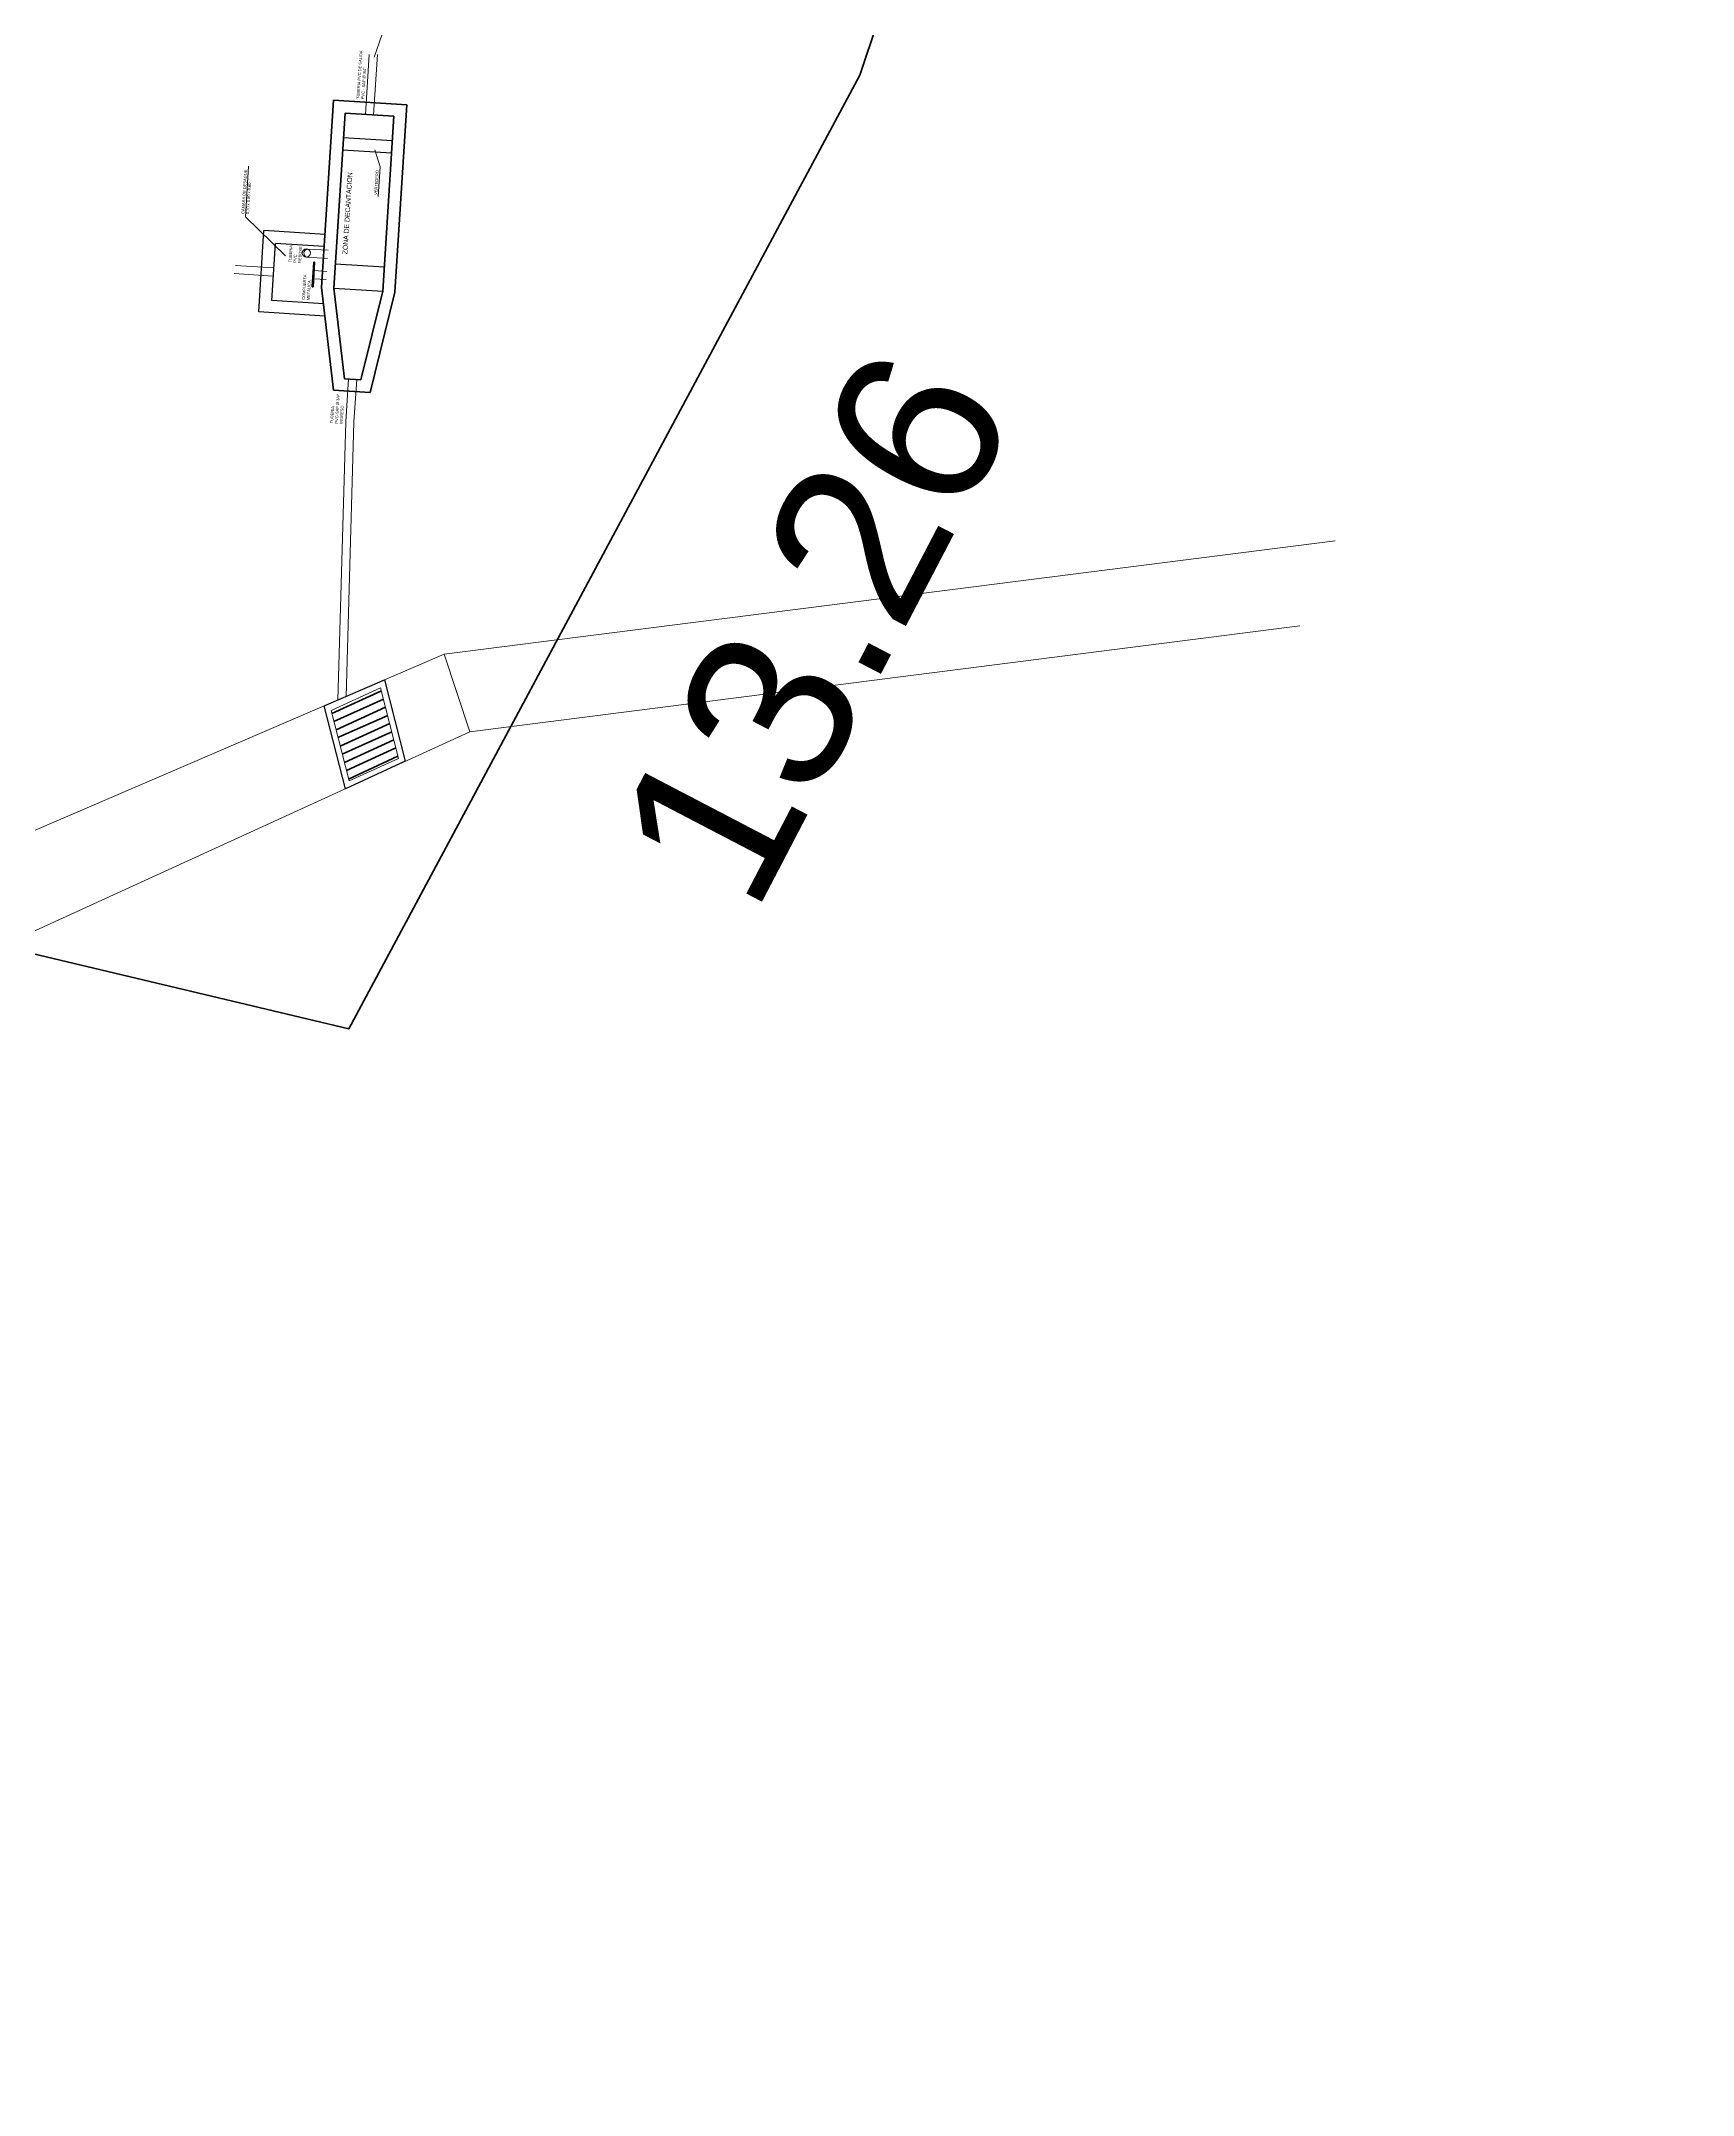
# Model space of a CAD drawing. Header units: metres. Extents: x 2572 to 5235, y 1556 to 2684.
# Drawn here: x 3439.92 to 3460.17, y 2254.44 to 2279.61 of the extents above; entities that cross this region are included whole.
import ezdxf

# ---------------------------------------------------------------- set-up
doc = ezdxf.new("R2010")
doc.units = ezdxf.units.M
doc.linetypes.add('HIDDEN2', pattern=[4.7625, 3.175, -1.5875])
for name, color, linetype, lineweight in [('0-LINEA1 0.00mm', 1, 'Continuous', 0), ('0-TAPA METAL 0.15mm', 207, 'Continuous', 5), ('ACERO LONG', 211, 'Continuous', 35), ('PLUMA_0.05', 7, 'Continuous', 5), ('PLUMA_0.13', 6, 'Continuous', 35), ('PLUMA_0.15', 5, 'Continuous', 15), ('PLUMA_0.20', 3, 'Continuous', 20), ('PLUMA_0.25', 2, 'Continuous', 25), ('PLUMA_0.60', 1, 'Continuous', 60), ('Structural - Grid_Pen_No__15', 214, 'Continuous', 25), ('VIGAS DE LOSA1', 190, 'Continuous', 9)]:
    doc.layers.add(name, color=color, linetype=linetype, lineweight=lineweight)
doc.layers.add('SOMBREADO', color=7, linetype='Continuous')
doc.styles.get("Standard").update_dxf_attribs({"font": 'arial.ttf'})

msp = doc.modelspace()

# ---------------------------------------------------------------- linework, layer by layer
at = {"layer": '0-LINEA1 0.00mm'}
msp.add_lwpolyline([(3444.578, 2281.204), (3444.497, 2280.828), (3444.008, 2279.414)], dxfattribs=at)
at = {"layer": '0-TAPA METAL 0.15mm', "color": 160, "lineweight": 25}
msp.add_lwpolyline([(3443.395, 2271.461), (3444.134, 2271.779), (3444.388, 2270.782), (3443.654, 2270.446)], close=True, dxfattribs=at)
at = {"layer": '0-TAPA METAL 0.15mm', "color": 160, "lineweight": 9}
msp.add_lwpolyline([(3443.479, 2271.404), (3444.086, 2271.681), (3444.305, 2270.818), (3443.699, 2270.541)], close=True, dxfattribs=at)
at = {"layer": '0-TAPA METAL 0.15mm', "color": 160, "lineweight": 60}
for points in [[(3443.489, 2271.368), (3444.095, 2271.645)], [(3443.514, 2271.268), (3444.121, 2271.543)], [(3443.539, 2271.169), (3444.146, 2271.445)], [(3443.563, 2271.074), (3444.172, 2271.343)], [(3443.59, 2270.967), (3444.197, 2271.245)], [(3443.616, 2270.868), (3444.223, 2271.142)], [(3443.641, 2270.769), (3444.248, 2271.044)], [(3443.666, 2270.671), (3444.273, 2270.945)], [(3443.693, 2270.563), (3444.298, 2270.844)]]:
    msp.add_lwpolyline(points, dxfattribs=at)
at = {"layer": 'PLUMA_0.05', "color": 7, "linetype": 'Continuous', "lineweight": 9}
for p, q in [((3444.08, 2278.067), (3444.015, 2278.278)), ((3442.429, 2277.457), (3442.468, 2278.077)), ((3444.057, 2277.706), (3444.08, 2278.067)), ((3442.429, 2277.457), (3442.92, 2276.977))]:
    msp.add_line(p, q, dxfattribs=at)
at = {"layer": 'PLUMA_0.15', "color": 5, "linetype": 'Continuous', "lineweight": 15}
for p, q in [((3443.442, 2277.045), (3443.188, 2277.061)), ((3442.776, 2276.829), (3442.305, 2276.859)), ((3443.435, 2276.945), (3443.181, 2276.961)), ((3443.425, 2276.787), (3443.275, 2276.797)), ((3442.77, 2276.729), (3442.289, 2276.759)), ((3443.419, 2276.687), (3443.269, 2276.697))]:
    msp.add_line(p, q, dxfattribs=at)
msp.add_circle((3443.176, 2277.012), 0.05, dxfattribs=at)
msp.add_arc((3443.197, 2277.01), 0.0517, 100.9281, 251.7743, dxfattribs=at)
at = {"layer": 'PLUMA_0.20', "color": 3, "linetype": 'Continuous', "lineweight": 20}
for p, q in [((3443.899, 2278.711), (3443.945, 2279.445)), ((3443.998, 2278.705), (3444.046, 2279.446)), ((3443.658, 2274.944), (3443.692, 2275.468)), ((3443.758, 2274.941), (3443.792, 2275.462))]:
    msp.add_line(p, q, dxfattribs=at)
at = {"layer": 'PLUMA_0.25', "linetype": 'Continuous', "lineweight": 25}
for p, q in [((3443.62, 2278.278), (3444.219, 2278.24)), ((3443.63, 2278.428), (3444.229, 2278.389)), ((3442.592, 2276.289), (3442.655, 2277.287)), ((3443.404, 2277.24), (3442.655, 2277.287)), ((3442.751, 2276.429), (3442.796, 2277.128)), ((3443.394, 2277.09), (3442.796, 2277.128)), ((3443.531, 2276.881), (3444.13, 2276.842)), ((3443.512, 2276.581), (3444.111, 2276.543)), ((3443.403, 2276.238), (3442.592, 2276.289)), ((3443.386, 2276.389), (3442.751, 2276.429))]:
    msp.add_line(p, q, dxfattribs=at)
at = {"layer": 'PLUMA_0.60'}
for p, q in [((3443.362, 2276.591), (3443.509, 2278.886)), ((3443.509, 2278.886), (3444.407, 2278.829)), ((3444.261, 2276.534), (3444.407, 2278.829)), ((3443.512, 2276.581), (3443.649, 2278.727)), ((3443.649, 2278.727), (3444.248, 2278.689)), ((3444.111, 2276.543), (3444.248, 2278.689)), ((3443.248, 2276.599), (3443.267, 2276.898)), ((3443.253, 2276.599), (3443.272, 2276.898)), ((3443.258, 2276.598), (3443.277, 2276.898)), ((3443.277, 2276.898), (3443.267, 2276.898)), ((3443.258, 2276.598), (3443.248, 2276.599)), ((3443.507, 2275.33), (3443.362, 2276.591)), ((3443.642, 2275.471), (3443.512, 2276.581)), ((3443.841, 2275.459), (3444.111, 2276.543)), ((3443.957, 2275.301), (3444.261, 2276.534)), ((3443.507, 2275.33), (3443.957, 2275.301)), ((3443.642, 2275.471), (3443.841, 2275.459))]:
    msp.add_line(p, q, dxfattribs=at)
at = {"layer": 'SOMBREADO', "color": 0, "linetype": 'Continuous', "lineweight": 50, "elevation": 0.963, "flags": 128}
msp.add_lwpolyline([(3341.29, 2325.998), (3327.548, 2306.394), (3319.644, 2297.019), (3319.644, 2297.019), (3443.694, 2267.502), (3443.694, 2267.502), (3443.694, 2267.502), (3449.957, 2279.19), (3456.622, 2299.064), (3456.172, 2336.622), (3460.169, 2363.009), (3460.169, 2363.009), (3460.169, 2363.009), (3369.345, 2373.843), (3368.499, 2365.529), (3355.021, 2345.666)], close=True, dxfattribs=at)
at = {"layer": 'Structural - Grid_Pen_No__15', "linetype": 'HIDDEN2', "lineweight": 9, "elevation": 0.963, "flags": 128}
msp.add_lwpolyline([(3341.29, 2325.998), (3327.548, 2306.394), (3319.644, 2297.019), (3319.644, 2297.019), (3443.694, 2267.502), (3443.694, 2267.502), (3443.694, 2267.502), (3449.957, 2279.19), (3456.622, 2299.064), (3456.172, 2336.622), (3460.169, 2363.009), (3460.169, 2363.009), (3460.169, 2363.009), (3369.345, 2373.843), (3368.499, 2365.529), (3355.021, 2345.666)], close=True, dxfattribs=at)
at = {"layer": 'VIGAS DE LOSA1', "color": 2, "linetype": 'Continuous', "lineweight": 9, "flags": 128}
for points in [[(3443.562, 2271.533), (3443.658, 2274.944)], [(3443.662, 2271.576), (3443.758, 2274.937)], [(3455.786, 2273.486), (3444.864, 2272.093), (3406.924, 2255.764)], [(3455.352, 2272.441), (3455.352, 2272.441), (3445.179, 2271.144), (3408.656, 2254.435)], [(3445.179, 2271.144), (3444.864, 2272.093)]]:
    msp.add_lwpolyline(points, dxfattribs=at)

# ---------------------------------------------------------------- texts
at = {"layer": 'ACERO LONG', "color": 0, "linetype": 'Continuous', "lineweight": 9, "insert": (3449.405, 2272.427, 0.963), "char_height": 2, "attachment_point": 5, "rotation": 62.4368}
msp.add_mtext('13.26', dxfattribs=at)
at = {"layer": 'PLUMA_0.13', "color": 6, "linetype": 'Continuous', "lineweight": 13, "attachment_point": 1, "rotation": 86.3512}
for s, insert, char_height in [('TUBERIA PVC DE SALIDA\\PPVC - SAP %%C 3/4"', (3443.79, 2278.902), 0.035), ('CAMARA DE DESAGUE \\P0.70 x 0.80 x 0.80', (3442.38, 2277.492), 0.035), ('VERTEDERO', (3444.008, 2277.726), 0.035), ('ZONA DE DECANTACION', (3443.617, 2276.999), 0.06), ('TUBERIA\\PPVC\\PREBOSE', (3442.958, 2276.899), 0.035), ('COMPUERTA\\PMETALICA', (3443.122, 2276.438), 0.035), ('TUBERIA \\PPVC-SAP %%C 3/4"\\PINGRESO', (3443.468, 2274.926), 0.035)]:
    msp.add_mtext(s, dxfattribs=dict(at, insert=insert, char_height=char_height))

doc.saveas('drawing.dxf')
